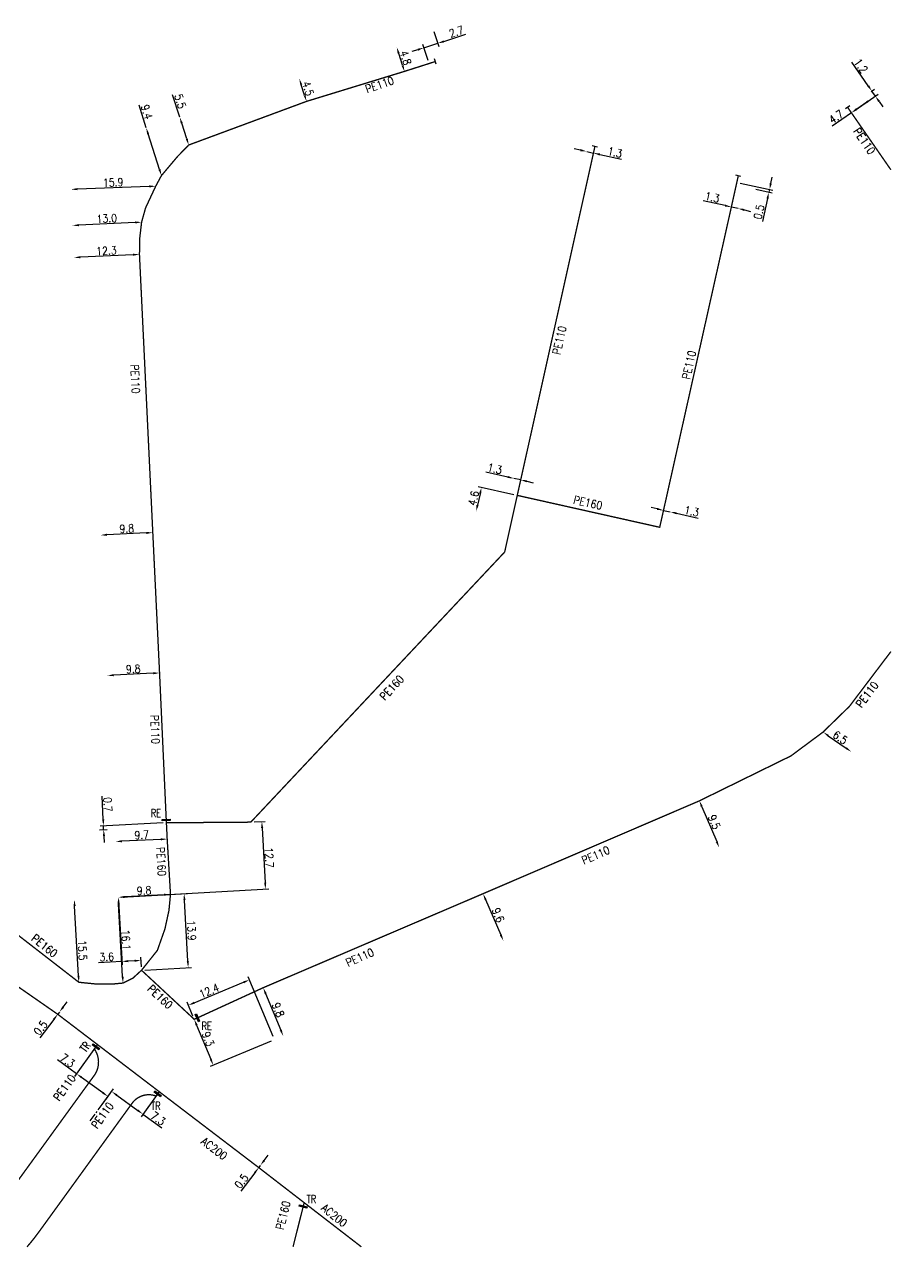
# Model space of a CAD drawing. Header units: millimetres. Extents: x 138988 to 140002, y 128990 to 130001.
# Drawn here: x 139837.6 to 140000.1, y 128999.9 to 129229.1 of the extents above; entities that cross this region are included whole.
import ezdxf
from ezdxf.enums import TextEntityAlignment as Align

# ---------------------------------------------------------------- set-up
doc = ezdxf.new("R2010")
doc.units = ezdxf.units.MM
doc.header["$PDMODE"] = 34
for name, pattern in [('CENTER', [50.8, 31.75, -6.35, 6.35, -6.35]), ('L_25_AP', [2000, 1000, 1000]), ('L_25_PE', [2000, 1000, 1000])]:
    doc.linetypes.add(name, pattern=pattern)
doc.layers.get('0').update_dxf_attribs({"linetype": 'CONTINUOUS'})
doc.layers.get('Defpoints').update_dxf_attribs({"linetype": 'CONTINUOUS'})
doc.layers.add('L_150', color=1, linetype='CONTINUOUS')
doc.layers.add('L_340', color=7, linetype='CONTINUOUS')
doc.styles.add('G_ROMANS', font='ROMANS.SHX', dxfattribs={"width": 0.75})
doc.styles.get("Standard").update_dxf_attribs({"font": 'romans.shx', "width": 0.85})
doc.dimstyles.get("Standard").update_dxf_attribs({"dimtxt": 1.5, "dimasz": 1.2, "dimexe": 0.625, "dimexo": 0.625, "dimgap": 0.25, "dimtad": 1, "dimdec": 1, "dimzin": 0, "dimdsep": 46, "dimtxsty": 'Standard', "dimcen": -0.5, "dimadec": 0, "dimazin": 0, "dimtfac": 1, "dimtdec": 1, "dimtmove": 0, "dimatfit": 3, "dimfxl": 0, "dimtolj": 1, "dimtzin": 0, "dimarcsym": 0})

# ---------------------------------------------------------------- blocks, each defined once
blk = doc.blocks.new('*D474')
at = {"layer": 'Defpoints', "color": 0, "linetype": 'Continuous', "transparency": 16777216}
for p in [(139881.48, 129014.86), (139881.78, 129015.25), (139881.78, 129015.25)]:
    blk.add_point(p, dxfattribs=at)
at = {"layer": 'L_150', "color": 0, "linetype": 'Continuous', "lineweight": -2, "transparency": 16777216}
for p, q in [((139882.51, 129016.21), (139883.24, 129017.16)), ((139881.78, 129015.25), (139881.48, 129014.86)), ((139880.75, 129013.9), (139878.1, 129010.43))]:
    blk.add_line(p, q, dxfattribs=at)
at = {"layer": 'L_150', "color": 0, "linetype": 'Continuous', "transparency": 16777216}
for points in [[(139880.59, 129014.02), (139880.91, 129013.78), (139881.48, 129014.86)], [(139882.35, 129016.33), (139882.67, 129016.09), (139881.78, 129015.25)]]:
    blk.add_solid(points, dxfattribs=at)
at = {"layer": 'L_150', "color": 0, "linetype": 'Continuous', "transparency": 16777216, "insert": (139878.26, 129012.3), "char_height": 1.5, "attachment_point": 5, "rotation": 52.6265}
blk.add_mtext('\\A1;0.5', dxfattribs=at)
blk = doc.blocks.new('*D475')
at = {"layer": 'Defpoints', "color": 0, "linetype": 'Continuous', "transparency": 16777216}
for p in [(139843.8, 129043.59), (139844.1, 129043.99), (139844.1, 129043.99)]:
    blk.add_point(p, dxfattribs=at)
at = {"layer": 'L_150', "color": 0, "linetype": 'Continuous', "lineweight": -2, "transparency": 16777216}
for p, q in [((139844.82, 129044.94), (139845.55, 129045.9)), ((139843.07, 129042.64), (139840.42, 129039.16)), ((139844.1, 129043.99), (139843.8, 129043.59))]:
    blk.add_line(p, q, dxfattribs=at)
at = {"layer": 'L_150', "color": 0, "linetype": 'Continuous', "transparency": 16777216}
for points in [[(139844.67, 129045.07), (139844.98, 129044.82), (139844.1, 129043.99)], [(139842.91, 129042.76), (139843.23, 129042.52), (139843.8, 129043.59)]]:
    blk.add_solid(points, dxfattribs=at)
at = {"layer": 'L_150', "color": 0, "linetype": 'Continuous', "transparency": 16777216, "insert": (139840.59, 129041.03), "char_height": 1.5, "attachment_point": 5, "rotation": 52.7201}
blk.add_mtext('\\A1;0.5', dxfattribs=at)
blk = doc.blocks.new('*D476')
at = {"layer": 'Defpoints', "color": 0, "linetype": 'Continuous', "transparency": 16777216}
for p in [(139879.75, 129050.04), (139869.38, 129042.66), (139884.4, 129038.82)]:
    blk.add_point(p, dxfattribs=at)
at = {"layer": 'L_150', "color": 0, "linetype": 'Continuous', "lineweight": -2, "transparency": 16777216}
for p, q in [((139869.4, 129045.75), (139878.64, 129049.58)), ((139884.16, 129039.4), (139879.51, 129050.61)), ((139869.14, 129043.23), (139868.05, 129045.86))]:
    blk.add_line(p, q, dxfattribs=at)
at = {"layer": 'L_150', "color": 0, "linetype": 'Continuous', "transparency": 16777216}
for points in [[(139878.56, 129049.76), (139878.71, 129049.39), (139879.75, 129050.04)], [(139869.32, 129045.93), (139869.48, 129045.56), (139868.29, 129045.29)]]:
    blk.add_solid(points, dxfattribs=at)
at = {"layer": 'L_150', "color": 0, "linetype": 'Continuous', "transparency": 16777216, "insert": (139872.2, 129047.99), "char_height": 1.5, "attachment_point": 5, "rotation": 22.5335}
blk.add_mtext('\\A1;12.4', dxfattribs=at)
blk = doc.blocks.new('*D477')
at = {"layer": 'Defpoints', "color": 0, "linetype": 'Continuous', "transparency": 16777216}
for p in [(139869.38, 129042.66), (139884.4, 129038.82), (139872.95, 129034.07)]:
    blk.add_point(p, dxfattribs=at)
at = {"layer": 'L_150', "color": 0, "linetype": 'Continuous', "lineweight": -2, "transparency": 16777216}
for p, q in [((139869.84, 129041.55), (139872.49, 129035.17)), ((139883.82, 129038.58), (139872.37, 129033.83))]:
    blk.add_line(p, q, dxfattribs=at)
at = {"layer": 'L_150', "color": 0, "linetype": 'Continuous', "transparency": 16777216}
for points in [[(139870.03, 129041.62), (139869.66, 129041.47), (139869.38, 129042.66)], [(139872.67, 129035.25), (139872.3, 129035.1), (139872.95, 129034.07)]]:
    blk.add_solid(points, dxfattribs=at)
at = {"layer": 'L_150', "color": 0, "linetype": 'Continuous', "transparency": 16777216, "insert": (139872, 129038.96), "char_height": 1.5, "attachment_point": 5, "rotation": 292.5335}
blk.add_mtext('\\A1;9.3', dxfattribs=at)
blk = doc.blocks.new('*D478')
at = {"layer": 'Defpoints', "color": 0, "linetype": 'Continuous', "transparency": 16777216}
for p in [(139923.54, 129066.19), (139927.34, 129057.37), (139927.34, 129057.37)]:
    blk.add_point(p, dxfattribs=at)
at = {"layer": 'L_150', "color": 0, "linetype": 'Continuous', "lineweight": -2, "transparency": 16777216}
blk.add_line((139924.02, 129065.08), (139926.86, 129058.47), dxfattribs=at)
at = {"layer": 'L_150', "color": 0, "linetype": 'Continuous', "transparency": 16777216}
for points in [[(139924.2, 129065.16), (139923.84, 129065.01), (139923.54, 129066.19)], [(139927.05, 129058.55), (139926.68, 129058.39), (139927.34, 129057.37)]]:
    blk.add_solid(points, dxfattribs=at)
at = {"layer": 'L_150', "color": 0, "linetype": 'Continuous', "transparency": 16777216, "insert": (139926.36, 129062.17), "char_height": 1.5, "attachment_point": 5, "rotation": 293.2633}
blk.add_mtext('\\A1;9.6', dxfattribs=at)
blk = doc.blocks.new('*D479')
at = {"layer": 'Defpoints', "color": 0, "linetype": 'Continuous', "transparency": 16777216}
for p in [(139964.1, 129083.59), (139967.81, 129074.85), (139967.81, 129074.85)]:
    blk.add_point(p, dxfattribs=at)
at = {"layer": 'L_150', "color": 0, "linetype": 'Continuous', "lineweight": -2, "transparency": 16777216}
blk.add_line((139964.57, 129082.49), (139967.34, 129075.95), dxfattribs=at)
at = {"layer": 'L_150', "color": 0, "linetype": 'Continuous', "transparency": 16777216}
for points in [[(139964.75, 129082.57), (139964.38, 129082.41), (139964.1, 129083.59)], [(139967.53, 129076.03), (139967.16, 129075.87), (139967.81, 129074.85)]]:
    blk.add_solid(points, dxfattribs=at)
at = {"layer": 'L_150', "color": 0, "linetype": 'Continuous', "transparency": 16777216, "insert": (139966.88, 129079.61), "char_height": 1.5, "attachment_point": 5, "rotation": 292.9934}
blk.add_mtext('\\A1;9.5', dxfattribs=at)
blk = doc.blocks.new('*D480')
at = {"layer": 'Defpoints', "color": 0, "linetype": 'Continuous', "transparency": 16777216}
for p in [(139987.28, 129096.48), (139992.61, 129092.77), (139992.61, 129092.77)]:
    blk.add_point(p, dxfattribs=at)
at = {"layer": 'L_150', "color": 0, "linetype": 'Continuous', "lineweight": -2, "transparency": 16777216}
blk.add_line((139988.26, 129095.8), (139991.63, 129093.46), dxfattribs=at)
at = {"layer": 'L_150', "color": 0, "linetype": 'Continuous', "transparency": 16777216}
for points in [[(139988.37, 129095.96), (139988.15, 129095.64), (139987.28, 129096.48)], [(139991.74, 129093.62), (139991.51, 129093.3), (139992.61, 129092.77)]]:
    blk.add_solid(points, dxfattribs=at)
at = {"layer": 'L_150', "color": 0, "linetype": 'Continuous', "transparency": 16777216, "insert": (139990.51, 129095.45), "char_height": 1.5, "attachment_point": 5, "rotation": 325.1975}
blk.add_mtext('\\A1;6.5', dxfattribs=at)
blk = doc.blocks.new('*D481')
at = {"layer": 'Defpoints', "color": 0, "linetype": 'Continuous', "transparency": 16777216}
for p in [(139996.44, 129216.6), (139995.82, 129216.16), (139992.6, 129212.54)]:
    blk.add_point(p, dxfattribs=at)
at = {"layer": 'L_340', "color": 0, "linetype": 'Continuous', "lineweight": -2, "transparency": 16777216}
for p, q in [((139995.76, 129217.58), (139992.71, 129222)), ((139996.33, 129216.52), (139996.96, 129216.95)), ((139997.1, 129215.65), (139996.44, 129216.6)), ((139993.11, 129212.9), (139997.61, 129216.01)), ((139997.78, 129214.66), (139998.46, 129213.68))]:
    blk.add_line(p, q, dxfattribs=at)
at = {"layer": 'L_340', "color": 0, "linetype": 'Continuous', "transparency": 16777216}
for points in [[(139995.92, 129217.7), (139995.59, 129217.47), (139996.44, 129216.6)], [(139997.94, 129214.78), (139997.61, 129214.55), (139997.1, 129215.65)]]:
    blk.add_solid(points, dxfattribs=at)
at = {"layer": 'L_340', "color": 0, "linetype": 'Continuous', "transparency": 16777216, "insert": (139994.38, 129221.34), "char_height": 1.5, "attachment_point": 5, "rotation": 304.6728}
blk.add_mtext('\\A1;1.2', dxfattribs=at)
blk = doc.blocks.new('*D482')
at = {"layer": 'Defpoints', "color": 0, "linetype": 'Continuous', "transparency": 16777216}
for p in [(139996.46, 129215.21), (139996.46, 129215.21), (139992.6, 129212.54)]:
    blk.add_point(p, dxfattribs=at)
at = {"layer": 'L_340', "color": 0, "linetype": 'Continuous', "lineweight": -2, "transparency": 16777216}
for p, q in [((139995.48, 129214.53), (139993.59, 129213.22)), ((139992.6, 129212.54), (139989, 129210.05))]:
    blk.add_line(p, q, dxfattribs=at)
at = {"layer": 'L_340', "color": 0, "linetype": 'Continuous', "transparency": 16777216}
for points in [[(139995.36, 129214.7), (139995.59, 129214.37), (139996.46, 129215.21)], [(139993.47, 129213.39), (139993.7, 129213.06), (139992.6, 129212.54)]]:
    blk.add_solid(points, dxfattribs=at)
at = {"layer": 'L_340', "color": 0, "linetype": 'Continuous', "transparency": 16777216, "insert": (139989.74, 129211.78), "char_height": 1.5, "attachment_point": 5, "rotation": 34.6728}
blk.add_mtext('\\A1;4.7', dxfattribs=at)
blk = doc.blocks.new('*D483')
at = {"layer": 'Defpoints', "color": 0, "linetype": 'Continuous', "transparency": 16777216}
for p in [(139971.12, 129199.52), (139974.06, 129198.34), (139977.13, 129197.66)]:
    blk.add_point(p, dxfattribs=at)
at = {"layer": 'L_340', "color": 0, "linetype": 'Continuous', "lineweight": -2, "transparency": 16777216}
for p, q in [((139977.5, 129199.32), (139977.76, 129200.49)), ((139971.73, 129199.38), (139977.85, 129198.01)), ((139974.67, 129198.21), (139977.74, 129197.52)), ((139977.24, 129198.15), (139977.13, 129197.66)), ((139976.86, 129196.49), (139975.9, 129192.19))]:
    blk.add_line(p, q, dxfattribs=at)
at = {"layer": 'L_340', "color": 0, "linetype": 'Continuous', "transparency": 16777216}
for points in [[(139977.3, 129199.36), (139977.69, 129199.27), (139977.24, 129198.15)], [(139976.67, 129196.53), (139977.06, 129196.44), (139977.13, 129197.66)]]:
    blk.add_solid(points, dxfattribs=at)
at = {"layer": 'L_340', "color": 0, "linetype": 'Continuous', "transparency": 16777216, "insert": (139975.27, 129193.96), "char_height": 1.5, "attachment_point": 5, "rotation": 77.3809}
blk.add_mtext('\\A1;0.5', dxfattribs=at)
blk = doc.blocks.new('*D484')
at = {"layer": 'Defpoints', "color": 0, "linetype": 'Continuous', "transparency": 16777216}
for p in [(139970.09, 129194.88), (139971.35, 129194.6), (139971.35, 129194.6)]:
    blk.add_point(p, dxfattribs=at)
at = {"layer": 'L_150', "color": 0, "linetype": 'Continuous', "lineweight": -2, "transparency": 16777216}
for p, q in [((139968.92, 129195.14), (139964.83, 129196.06)), ((139971.35, 129194.6), (139970.09, 129194.88)), ((139972.53, 129194.34), (139973.7, 129194.07))]:
    blk.add_line(p, q, dxfattribs=at)
at = {"layer": 'L_150', "color": 0, "linetype": 'Continuous', "transparency": 16777216}
for points in [[(139968.96, 129195.34), (139968.87, 129194.95), (139970.09, 129194.88)], [(139972.57, 129194.53), (139972.48, 129194.14), (139971.35, 129194.6)]]:
    blk.add_solid(points, dxfattribs=at)
at = {"layer": 'L_150', "color": 0, "linetype": 'Continuous', "transparency": 16777216, "insert": (139966.5, 129196.71), "char_height": 1.5, "attachment_point": 5, "rotation": 347.3931}
blk.add_mtext('\\A1;1.3', dxfattribs=at)
blk = doc.blocks.new('*D485')
at = {"layer": 'Defpoints', "color": 0, "linetype": 'Continuous', "transparency": 16777216}
for p in [(139957.37, 129138.03), (139958.64, 129137.75), (139958.64, 129137.75)]:
    blk.add_point(p, dxfattribs=at)
at = {"layer": 'L_150', "color": 0, "linetype": 'Continuous', "lineweight": -2, "transparency": 16777216}
for p, q in [((139956.2, 129138.29), (139955.03, 129138.55)), ((139957.37, 129138.03), (139958.64, 129137.75)), ((139959.81, 129137.48), (139963.9, 129136.57))]:
    blk.add_line(p, q, dxfattribs=at)
at = {"layer": 'L_150', "color": 0, "linetype": 'Continuous', "transparency": 16777216}
for points in [[(139956.24, 129138.49), (139956.16, 129138.1), (139957.37, 129138.03)], [(139959.85, 129137.68), (139959.77, 129137.29), (139958.64, 129137.75)]]:
    blk.add_solid(points, dxfattribs=at)
at = {"layer": 'L_150', "color": 0, "linetype": 'Continuous', "transparency": 16777216, "insert": (139962.66, 129137.87), "char_height": 1.5, "attachment_point": 5, "rotation": 347.3842}
blk.add_mtext('\\A1;1.3', dxfattribs=at)
blk = doc.blocks.new('*D486')
at = {"layer": 'Defpoints', "color": 0, "linetype": 'Continuous', "transparency": 16777216}
for p in [(139929.33, 129144.02), (139929.33, 129144.02), (139930.6, 129143.74)]:
    blk.add_point(p, dxfattribs=at)
at = {"layer": 'L_150', "color": 0, "linetype": 'Continuous', "lineweight": -2, "transparency": 16777216}
for p, q in [((139928.16, 129144.28), (139924.07, 129145.19)), ((139930.6, 129143.74), (139929.33, 129144.02)), ((139931.77, 129143.48), (139932.94, 129143.22))]:
    blk.add_line(p, q, dxfattribs=at)
at = {"layer": 'L_150', "color": 0, "linetype": 'Continuous', "transparency": 16777216}
for points in [[(139928.2, 129144.48), (139928.11, 129144.09), (139929.33, 129144.02)], [(139931.81, 129143.67), (139931.73, 129143.28), (139930.6, 129143.74)]]:
    blk.add_solid(points, dxfattribs=at)
at = {"layer": 'L_150', "color": 0, "linetype": 'Continuous', "transparency": 16777216, "insert": (139925.74, 129145.84), "char_height": 1.5, "attachment_point": 5, "rotation": 347.4451}
blk.add_mtext('\\A1;1.3', dxfattribs=at)
blk = doc.blocks.new('*D487')
at = {"layer": 'Defpoints', "color": 0, "linetype": 'Continuous', "transparency": 16777216}
for p in [(139929.95, 129140.84), (139922.24, 129137.85), (139922.24, 129137.85)]:
    blk.add_point(p, dxfattribs=at)
at = {"layer": 'L_150', "color": 0, "linetype": 'Continuous', "lineweight": -2, "transparency": 16777216}
for p, q in [((139922.98, 129141.16), (139922.5, 129139.02)), ((139929.34, 129140.97), (139922.64, 129142.47))]:
    blk.add_line(p, q, dxfattribs=at)
at = {"layer": 'L_150', "color": 0, "linetype": 'Continuous', "transparency": 16777216}
for points in [[(139922.79, 129141.21), (139923.18, 129141.12), (139923.25, 129142.34)], [(139922.31, 129139.06), (139922.7, 129138.97), (139922.24, 129137.85)]]:
    blk.add_solid(points, dxfattribs=at)
at = {"layer": 'L_150', "color": 0, "linetype": 'Continuous', "transparency": 16777216, "insert": (139921.77, 129140.31), "char_height": 1.5, "attachment_point": 5, "rotation": 77.3842}
blk.add_mtext('\\A1;4.6', dxfattribs=at)
blk = doc.blocks.new('*D488')
at = {"layer": 'Defpoints', "color": 0, "linetype": 'Continuous', "transparency": 16777216}
for p in [(139914.13, 129228.4), (139915.03, 129225.56), (139913.41, 129221.77)]:
    blk.add_point(p, dxfattribs=at)
at = {"layer": 'L_340', "color": 0, "linetype": 'Continuous', "lineweight": -2, "transparency": 16777216}
for p, q in [((139914.32, 129227.8), (139915.22, 129224.96)), ((139912.46, 129224.74), (139915.03, 129225.56)), ((139916.18, 129225.93), (139920.34, 129227.26)), ((139911.32, 129224.37), (139910.18, 129224.01)), ((139913.22, 129222.37), (139912.27, 129225.33))]:
    blk.add_line(p, q, dxfattribs=at)
at = {"layer": 'L_340', "color": 0, "linetype": 'Continuous', "transparency": 16777216}
for points in [[(139916.12, 129226.12), (139916.24, 129225.73), (139915.03, 129225.56)], [(139911.26, 129224.56), (139911.38, 129224.18), (139912.46, 129224.74)]]:
    blk.add_solid(points, dxfattribs=at)
at = {"layer": 'L_340', "color": 0, "linetype": 'Continuous', "transparency": 16777216, "insert": (139918.53, 129227.73), "char_height": 1.5, "attachment_point": 5, "rotation": 17.7225}
blk.add_mtext('\\A1;2.7', dxfattribs=at)
blk = doc.blocks.new('*D489')
at = {"layer": 'Defpoints', "color": 0, "linetype": 'Continuous', "transparency": 16777216}
for p in [(139907.35, 129224.82), (139907.35, 129224.82), (139908.8, 129220.3)]:
    blk.add_point(p, dxfattribs=at)
at = {"layer": 'L_150', "color": 0, "linetype": 'Continuous', "lineweight": -2, "transparency": 16777216}
blk.add_line((139908.44, 129221.44), (139907.72, 129223.68), dxfattribs=at)
at = {"layer": 'L_150', "color": 0, "linetype": 'Continuous', "transparency": 16777216}
for points in [[(139907.91, 129223.74), (139907.53, 129223.62), (139907.35, 129224.82)], [(139908.63, 129221.5), (139908.25, 129221.38), (139908.8, 129220.3)]]:
    blk.add_solid(points, dxfattribs=at)
at = {"layer": 'L_150', "color": 0, "linetype": 'Continuous', "transparency": 16777216, "insert": (139909.03, 129222.86), "char_height": 1.5, "attachment_point": 5, "rotation": 287.7682}
blk.add_mtext('\\A1;4.8', dxfattribs=at)
blk = doc.blocks.new('*D490')
at = {"layer": 'Defpoints', "color": 0, "linetype": 'Continuous', "transparency": 16777216}
for p in [(139889.09, 129218.92), (139889.09, 129218.92), (139890.44, 129214.68)]:
    blk.add_point(p, dxfattribs=at)
at = {"layer": 'L_150', "color": 0, "linetype": 'Continuous', "lineweight": -2, "transparency": 16777216}
blk.add_line((139890.08, 129215.83), (139889.46, 129217.78), dxfattribs=at)
at = {"layer": 'L_150', "color": 0, "linetype": 'Continuous', "transparency": 16777216}
for points in [[(139889.65, 129217.84), (139889.27, 129217.72), (139889.09, 129218.92)], [(139890.27, 129215.89), (139889.89, 129215.77), (139890.44, 129214.68)]]:
    blk.add_solid(points, dxfattribs=at)
at = {"layer": 'L_150', "color": 0, "linetype": 'Continuous', "transparency": 16777216, "insert": (139890.72, 129217.1), "char_height": 1.5, "attachment_point": 5, "rotation": 287.5831}
blk.add_mtext('\\A1;4.5', dxfattribs=at)
blk = doc.blocks.new('*D491')
at = {"layer": 'Defpoints', "color": 0, "linetype": 'Continuous', "transparency": 16777216}
for p in [(139866.67, 129211.74), (139866.67, 129211.74), (139868.35, 129206.5)]:
    blk.add_point(p, dxfattribs=at)
at = {"layer": 'L_150', "color": 0, "linetype": 'Continuous', "lineweight": -2, "transparency": 16777216}
for p, q in [((139866.67, 129211.74), (139865.33, 129215.9)), ((139867.99, 129207.64), (139867.04, 129210.59))]:
    blk.add_line(p, q, dxfattribs=at)
at = {"layer": 'L_150', "color": 0, "linetype": 'Continuous', "transparency": 16777216}
for points in [[(139867.23, 129210.65), (139866.85, 129210.53), (139866.67, 129211.74)], [(139868.18, 129207.7), (139867.8, 129207.58), (139868.35, 129206.5)]]:
    blk.add_solid(points, dxfattribs=at)
at = {"layer": 'L_150', "color": 0, "linetype": 'Continuous', "transparency": 16777216, "insert": (139866.77, 129214.69), "char_height": 1.5, "attachment_point": 5, "rotation": 287.8164}
blk.add_mtext('\\A1;5.5', dxfattribs=at)
blk = doc.blocks.new('*D492')
at = {"layer": 'Defpoints', "color": 0, "linetype": 'Continuous', "transparency": 16777216}
for p in [(139860.38, 129209.73), (139860.38, 129209.73), (139863.24, 129200.77)]:
    blk.add_point(p, dxfattribs=at)
at = {"layer": 'L_150', "color": 0, "linetype": 'Continuous', "lineweight": -2, "transparency": 16777216}
for p, q in [((139860.38, 129209.73), (139859.04, 129213.95)), ((139862.88, 129201.92), (139860.75, 129208.58))]:
    blk.add_line(p, q, dxfattribs=at)
at = {"layer": 'L_150', "color": 0, "linetype": 'Continuous', "transparency": 16777216}
for points in [[(139860.94, 129208.64), (139860.56, 129208.52), (139860.38, 129209.73)], [(139863.07, 129201.98), (139862.69, 129201.85), (139863.24, 129200.77)]]:
    blk.add_solid(points, dxfattribs=at)
at = {"layer": 'L_150', "color": 0, "linetype": 'Continuous', "transparency": 16777216, "insert": (139860.48, 129212.71), "char_height": 1.5, "attachment_point": 5, "rotation": 287.7057}
blk.add_mtext('\\A1;9.4', dxfattribs=at)
blk = doc.blocks.new('*D493')
at = {"layer": 'Defpoints', "color": 0, "linetype": 'Continuous', "transparency": 16777216}
for p in [(139846.28, 129198.19), (139846.28, 129198.19), (139862.17, 129198.79)]:
    blk.add_point(p, dxfattribs=at)
at = {"layer": 'L_150', "color": 0, "linetype": 'Continuous', "lineweight": -2, "transparency": 16777216}
blk.add_line((139860.97, 129198.74), (139847.48, 129198.23), dxfattribs=at)
at = {"layer": 'L_150', "color": 0, "linetype": 'Continuous', "transparency": 16777216}
for points in [[(139847.47, 129198.43), (139847.49, 129198.03), (139846.28, 129198.19)], [(139860.96, 129198.94), (139860.98, 129198.54), (139862.17, 129198.79)]]:
    blk.add_solid(points, dxfattribs=at)
at = {"layer": 'L_150', "color": 0, "linetype": 'Continuous', "transparency": 16777216, "insert": (139854.19, 129199.49), "char_height": 1.5, "attachment_point": 5, "rotation": 2.168}
blk.add_mtext('\\A1;15.9', dxfattribs=at)
blk = doc.blocks.new('*D494')
at = {"layer": 'Defpoints', "color": 0, "linetype": 'Continuous', "transparency": 16777216}
for p in [(139846.55, 129191.42), (139846.55, 129191.42), (139859.53, 129192.04)]:
    blk.add_point(p, dxfattribs=at)
at = {"layer": 'L_150', "color": 0, "linetype": 'Continuous', "lineweight": -2, "transparency": 16777216}
blk.add_line((139858.33, 129191.99), (139847.75, 129191.48), dxfattribs=at)
at = {"layer": 'L_150', "color": 0, "linetype": 'Continuous', "transparency": 16777216}
for points in [[(139847.74, 129191.68), (139847.76, 129191.28), (139846.55, 129191.42)], [(139858.32, 129192.19), (139858.34, 129191.79), (139859.53, 129192.04)]]:
    blk.add_solid(points, dxfattribs=at)
at = {"layer": 'L_150', "color": 0, "linetype": 'Continuous', "transparency": 16777216, "insert": (139852.99, 129192.73), "char_height": 1.5, "attachment_point": 5, "rotation": 2.7587}
blk.add_mtext('\\A1;13.0', dxfattribs=at)
blk = doc.blocks.new('*D495')
at = {"layer": 'Defpoints', "color": 0, "linetype": 'Continuous', "transparency": 16777216}
for p in [(139846.84, 129185.41), (139846.84, 129185.41), (139859.12, 129186)]:
    blk.add_point(p, dxfattribs=at)
at = {"layer": 'L_150', "color": 0, "linetype": 'Continuous', "lineweight": -2, "transparency": 16777216}
blk.add_line((139857.92, 129185.94), (139848.04, 129185.47), dxfattribs=at)
at = {"layer": 'L_150', "color": 0, "linetype": 'Continuous', "transparency": 16777216}
for points in [[(139848.03, 129185.67), (139848.05, 129185.27), (139846.84, 129185.41)], [(139857.92, 129186.14), (139857.93, 129185.74), (139859.12, 129186)]]:
    blk.add_solid(points, dxfattribs=at)
at = {"layer": 'L_150', "color": 0, "linetype": 'Continuous', "transparency": 16777216, "insert": (139852.93, 129186.7), "char_height": 1.5, "attachment_point": 5, "rotation": 2.7487}
blk.add_mtext('\\A1;12.3', dxfattribs=at)
blk = doc.blocks.new('*D496')
at = {"layer": 'Defpoints', "color": 0, "linetype": 'Continuous', "transparency": 16777216}
for p in [(139861.62, 129133.86), (139851.83, 129133.39), (139851.83, 129133.39)]:
    blk.add_point(p, dxfattribs=at)
at = {"layer": 'L_150', "color": 0, "linetype": 'Continuous', "lineweight": -2, "transparency": 16777216}
blk.add_line((139860.42, 129133.8), (139853.03, 129133.45), dxfattribs=at)
at = {"layer": 'L_150', "color": 0, "linetype": 'Continuous', "transparency": 16777216}
for points in [[(139860.41, 129134), (139860.43, 129133.6), (139861.62, 129133.86)], [(139853.02, 129133.65), (139853.04, 129133.25), (139851.83, 129133.39)]]:
    blk.add_solid(points, dxfattribs=at)
at = {"layer": 'L_150', "color": 0, "linetype": 'Continuous', "transparency": 16777216, "insert": (139856.74, 129134.62), "char_height": 1.5, "attachment_point": 5, "rotation": 2.7462}
blk.add_mtext('\\A1;9.8', dxfattribs=at)
blk = doc.blocks.new('*D497')
at = {"layer": 'Defpoints', "color": 0, "linetype": 'Continuous', "transparency": 16777216}
for p in [(139853.1, 129107.08), (139853.1, 129107.08), (139862.89, 129107.56)]:
    blk.add_point(p, dxfattribs=at)
at = {"layer": 'L_150', "color": 0, "linetype": 'Continuous', "lineweight": -2, "transparency": 16777216}
blk.add_line((139861.69, 129107.5), (139854.3, 129107.14), dxfattribs=at)
at = {"layer": 'L_150', "color": 0, "linetype": 'Continuous', "transparency": 16777216}
for points in [[(139854.29, 129107.33), (139854.31, 129106.94), (139853.1, 129107.08)], [(139861.68, 129107.7), (139861.7, 129107.3), (139862.89, 129107.56)]]:
    blk.add_solid(points, dxfattribs=at)
at = {"layer": 'L_150', "color": 0, "linetype": 'Continuous', "transparency": 16777216, "insert": (139857.95, 129108.31), "char_height": 1.5, "attachment_point": 5, "rotation": 2.7992}
blk.add_mtext('\\A1;9.8', dxfattribs=at)
blk = doc.blocks.new('*D498')
at = {"layer": 'Defpoints', "color": 0, "linetype": 'Continuous', "transparency": 16777216}
for p in [(139864.17, 129079.48), (139851.01, 129078.12), (139852.41, 129078.19)]:
    blk.add_point(p, dxfattribs=at)
at = {"layer": 'L_150', "color": 0, "linetype": 'Continuous', "lineweight": -2, "transparency": 16777216}
for p, q in [((139852.32, 129080.09), (139852.1, 129084.46)), ((139863.55, 129079.45), (139851.75, 129078.86)), ((139852.41, 129078.19), (139852.38, 129078.89)), ((139851.63, 129078.16), (139853.04, 129078.23)), ((139852.47, 129077), (139852.53, 129075.8))]:
    blk.add_line(p, q, dxfattribs=at)
at = {"layer": 'L_150', "color": 0, "linetype": 'Continuous', "transparency": 16777216}
for points in [[(139852.52, 129080.1), (139852.12, 129080.08), (139852.38, 129078.89)], [(139852.67, 129077.01), (139852.27, 129076.99), (139852.41, 129078.19)]]:
    blk.add_solid(points, dxfattribs=at)
at = {"layer": 'L_150', "color": 0, "linetype": 'Continuous', "transparency": 16777216, "insert": (139853.18, 129082.92), "char_height": 1.5, "attachment_point": 5, "rotation": 272.8372}
blk.add_mtext('\\A1;0.7', dxfattribs=at)
blk = doc.blocks.new('*D499')
at = {"layer": 'Defpoints', "color": 0, "linetype": 'Continuous', "transparency": 16777216}
for p in [(139854.64, 129075.96), (139854.64, 129075.96), (139864.32, 129076.43)]:
    blk.add_point(p, dxfattribs=at)
at = {"layer": 'L_150', "color": 0, "linetype": 'Continuous', "lineweight": -2, "transparency": 16777216}
blk.add_line((139863.13, 129076.37), (139855.84, 129076.02), dxfattribs=at)
at = {"layer": 'L_150', "color": 0, "linetype": 'Continuous', "transparency": 16777216}
for points in [[(139863.12, 129076.57), (139863.14, 129076.17), (139864.32, 129076.43)], [(139855.83, 129076.22), (139855.84, 129075.82), (139854.64, 129075.96)]]:
    blk.add_solid(points, dxfattribs=at)
at = {"layer": 'L_150', "color": 0, "linetype": 'Continuous', "transparency": 16777216, "insert": (139859.55, 129077.2), "char_height": 1.5, "attachment_point": 5, "rotation": 2.8008}
blk.add_mtext('\\A1;9.7', dxfattribs=at)
blk = doc.blocks.new('*D500')
at = {"layer": 'Defpoints', "color": 0, "linetype": 'Continuous', "transparency": 16777216}
for p in [(139855.15, 129065.52), (139855.15, 129065.52), (139864.94, 129066.06)]:
    blk.add_point(p, dxfattribs=at)
at = {"layer": 'L_150', "color": 0, "linetype": 'Continuous', "lineweight": -2, "transparency": 16777216}
blk.add_line((139863.74, 129065.99), (139856.35, 129065.58), dxfattribs=at)
at = {"layer": 'L_150', "color": 0, "linetype": 'Continuous', "transparency": 16777216}
for points in [[(139856.34, 129065.78), (139856.36, 129065.38), (139855.15, 129065.52)], [(139863.73, 129066.19), (139863.75, 129065.79), (139864.94, 129066.06)]]:
    blk.add_solid(points, dxfattribs=at)
at = {"layer": 'L_150', "color": 0, "linetype": 'Continuous', "transparency": 16777216, "insert": (139859.99, 129066.78), "char_height": 1.5, "attachment_point": 5, "rotation": 3.151}
blk.add_mtext('\\A1;9.8', dxfattribs=at)
blk = doc.blocks.new('*D501')
at = {"layer": 'Defpoints', "color": 0, "linetype": 'Continuous', "transparency": 16777216}
for p in [(139855.15, 129065.52), (139855.15, 129065.52), (139856.04, 129049.44)]:
    blk.add_point(p, dxfattribs=at)
at = {"layer": 'L_150', "color": 0, "linetype": 'Continuous', "lineweight": -2, "transparency": 16777216}
blk.add_line((139855.97, 129050.64), (139855.22, 129064.32), dxfattribs=at)
at = {"layer": 'L_150', "color": 0, "linetype": 'Continuous', "transparency": 16777216}
for points in [[(139855.42, 129064.33), (139855.02, 129064.31), (139855.15, 129065.52)], [(139856.17, 129050.65), (139855.77, 129050.63), (139856.04, 129049.44)]]:
    blk.add_solid(points, dxfattribs=at)
at = {"layer": 'L_150', "color": 0, "linetype": 'Continuous', "transparency": 16777216, "insert": (139856.59, 129057.53), "char_height": 1.5, "attachment_point": 5, "rotation": 273.151}
blk.add_mtext('\\A1;16.1', dxfattribs=at)
blk = doc.blocks.new('*D502')
at = {"layer": 'Defpoints', "color": 0, "linetype": 'Continuous', "transparency": 16777216}
for p in [(139846.91, 129065.06), (139846.91, 129065.06), (139847.76, 129049.59)]:
    blk.add_point(p, dxfattribs=at)
at = {"layer": 'L_150', "color": 0, "linetype": 'Continuous', "lineweight": -2, "transparency": 16777216}
blk.add_line((139847.69, 129050.78), (139846.97, 129063.86), dxfattribs=at)
at = {"layer": 'L_150', "color": 0, "linetype": 'Continuous', "transparency": 16777216}
for points in [[(139847.17, 129063.88), (139846.77, 129063.85), (139846.91, 129065.06)], [(139847.89, 129050.8), (139847.49, 129050.77), (139847.76, 129049.59)]]:
    blk.add_solid(points, dxfattribs=at)
at = {"layer": 'L_150', "color": 0, "linetype": 'Continuous', "transparency": 16777216, "insert": (139848.43, 129055.59), "char_height": 1.5, "attachment_point": 5, "rotation": 273.1531}
blk.add_mtext('\\A1;15.5', dxfattribs=at)
blk = doc.blocks.new('*D503')
at = {"layer": 'Defpoints', "color": 0, "linetype": 'Continuous', "transparency": 16777216}
for p in [(139855.15, 129065.52), (139855.82, 129053.48), (139859.51, 129051.84)]:
    blk.add_point(p, dxfattribs=at)
at = {"layer": 'L_150', "color": 0, "linetype": 'Continuous', "lineweight": -2, "transparency": 16777216}
for p, q in [((139855.19, 129064.89), (139855.85, 129052.86)), ((139858.21, 129053.62), (139857.01, 129053.55)), ((139859.48, 129052.46), (139859.38, 129054.31)), ((139855.82, 129053.48), (139851.45, 129053.24))]:
    blk.add_line(p, q, dxfattribs=at)
at = {"layer": 'L_150', "color": 0, "linetype": 'Continuous', "transparency": 16777216}
for points in [[(139857, 129053.75), (139857.02, 129053.35), (139855.82, 129053.48)], [(139858.2, 129053.82), (139858.22, 129053.42), (139859.41, 129053.68)]]:
    blk.add_solid(points, dxfattribs=at)
at = {"layer": 'L_150', "color": 0, "linetype": 'Continuous', "transparency": 16777216, "insert": (139852.98, 129054.33), "char_height": 1.5, "attachment_point": 5, "rotation": 3.151}
blk.add_mtext('\\A1;3.6', dxfattribs=at)
blk = doc.blocks.new('*D504')
at = {"layer": 'Defpoints', "color": 0, "linetype": 'Continuous', "transparency": 16777216}
for p in [(139855.15, 129065.52), (139867.49, 129066.2), (139859.51, 129051.84)]:
    blk.add_point(p, dxfattribs=at)
at = {"layer": 'L_150', "color": 0, "linetype": 'Continuous', "lineweight": -2, "transparency": 16777216}
for p, q in [((139855.78, 129065.55), (139868.12, 129066.23)), ((139868.19, 129053.52), (139867.56, 129065)), ((139860.14, 129051.87), (139868.88, 129052.35))]:
    blk.add_line(p, q, dxfattribs=at)
at = {"layer": 'L_150', "color": 0, "linetype": 'Continuous', "transparency": 16777216}
for points in [[(139867.76, 129065.01), (139867.36, 129064.99), (139867.49, 129066.2)], [(139868.39, 129053.53), (139867.99, 129053.5), (139868.26, 129052.32)]]:
    blk.add_solid(points, dxfattribs=at)
at = {"layer": 'L_150', "color": 0, "linetype": 'Continuous', "transparency": 16777216, "insert": (139868.88, 129059.31), "char_height": 1.5, "attachment_point": 5, "rotation": 273.151}
blk.add_mtext('\\A1;13.9', dxfattribs=at)
blk = doc.blocks.new('*D505')
at = {"layer": 'Defpoints', "color": 0, "linetype": 'Continuous', "transparency": 16777216}
for p in [(139942.97, 129205.29), (139942.97, 129205.29), (139944.24, 129205)]:
    blk.add_point(p, dxfattribs=at)
at = {"layer": 'L_340', "color": 0, "linetype": 'Continuous', "lineweight": -2, "transparency": 16777216}
for p, q in [((139941.8, 129205.55), (139940.63, 129205.81)), ((139942.97, 129205.29), (139944.24, 129205)), ((139945.41, 129204.74), (139949.5, 129203.83))]:
    blk.add_line(p, q, dxfattribs=at)
at = {"layer": 'L_340', "color": 0, "linetype": 'Continuous', "transparency": 16777216}
for points in [[(139941.85, 129205.74), (139941.76, 129205.35), (139942.97, 129205.29)], [(139945.46, 129204.94), (139945.37, 129204.55), (139944.24, 129205)]]:
    blk.add_solid(points, dxfattribs=at)
at = {"layer": 'L_340', "color": 0, "linetype": 'Continuous', "transparency": 16777216, "insert": (139948.26, 129205.13), "char_height": 1.5, "attachment_point": 5, "rotation": 347.4451}
blk.add_mtext('\\A1;1.3', dxfattribs=at)
blk = doc.blocks.new('L_340_07')
at = {"color": 0, "linetype": 'Continuous', "const_width": 0.25, "flags": 128}
blk.add_lwpolyline([(0, 0), (1.25, 0)], dxfattribs=at)
at = {"color": 0, "linetype": 'Continuous', "flags": 128}
blk.add_lwpolyline([(1.25, -0.5), (1.25, 0.5)], dxfattribs=at)
at = {"color": 0, "linetype": 'Continuous', "style": 'G_ROMANS', "width": 0.75, "flags": 3}
for tag, p in [('DEF_LEG', (0.72, -3.47)), ('DEF_COUP', (0.72, -5.97)), ('DEF_TYPE', (0.72, -8.47))]:
    blk.add_attdef(tag, text='', height=1.2, dxfattribs=at).set_placement(p, align=Align.MIDDLE)
blk = doc.blocks.new('L_340_20')
at = {"linetype": 'Continuous'}
blk.add_hatch(color=0, dxfattribs=at).paths.add_polyline_path([(0.125, 0.75), (-0.125, 0.75), (-0.125, -0.75), (0.125, -0.75)])
at = {"color": 0, "linetype": 'Continuous'}
blk.add_lwpolyline([(-0.125, 0.75), (0.125, 0.75), (0.125, -0.75), (-0.125, -0.75)], close=True, dxfattribs=at)
at = {"color": 0, "linetype": 'Continuous', "width": 0.75}
for tag, height, flags, p in [('RE', 1.5, 8, (0, 3)), ('DEF_LEG', 1.2, 3, (0, -5)), ('DEF_COUP', 1.2, 3, (0, -7.5)), ('DEF_TYPE', 1.2, 3, (0, -10))]:
    blk.add_attdef(tag, text='', height=height, dxfattribs=dict(at, flags=flags)).set_placement(p, align=Align.MIDDLE)
blk = doc.blocks.new('*D506')
at = {"layer": 'Defpoints', "color": 0, "linetype": 'Continuous', "transparency": 16777216}
for p in [(139853.9, 129029.12), (139862.83, 129029.08), (139851.76, 129026.16)]:
    blk.add_point(p, dxfattribs=at)
at = {"layer": 'L_150', "color": 0, "linetype": 'Continuous', "lineweight": -2, "transparency": 16777216}
for p, q in [((139852.12, 129026.67), (139854.27, 129029.63)), ((139854.88, 129028.42), (139858.8, 129025.57)), ((139862.46, 129028.58), (139859.41, 129024.36)), ((139859.77, 129024.87), (139863.31, 129022.3))]:
    blk.add_line(p, q, dxfattribs=at)
at = {"layer": 'L_150', "color": 0, "linetype": 'Continuous', "transparency": 16777216}
for points in [[(139854.99, 129028.58), (139854.76, 129028.26), (139853.9, 129029.12)], [(139858.92, 129025.74), (139858.68, 129025.41), (139859.77, 129024.87)]]:
    blk.add_solid(points, dxfattribs=at)
at = {"layer": 'L_150', "color": 0, "linetype": 'Continuous', "transparency": 16777216, "insert": (139862.62, 129024.04), "char_height": 1.5, "attachment_point": 5, "rotation": 324.0577}
blk.add_mtext('\\A1;7.3', dxfattribs=at)
blk = doc.blocks.new('*D507')
at = {"layer": 'Defpoints', "color": 0, "linetype": 'Continuous', "transparency": 16777216}
for p in [(139851.25, 129037.91), (139851.76, 129026.16), (139853.22, 129028.18)]:
    blk.add_point(p, dxfattribs=at)
at = {"layer": 'L_150', "color": 0, "linetype": 'Continuous', "lineweight": -2, "transparency": 16777216}
for p, q in [((139850.89, 129037.4), (139846.94, 129031.95)), ((139847.31, 129032.46), (139843.77, 129035.03)), ((139852.24, 129028.88), (139848.28, 129031.76)), ((139852.12, 129026.67), (139853.58, 129028.68))]:
    blk.add_line(p, q, dxfattribs=at)
at = {"layer": 'L_150', "color": 0, "linetype": 'Continuous', "transparency": 16777216}
for points in [[(139848.39, 129031.92), (139848.16, 129031.59), (139847.31, 129032.46)], [(139852.36, 129029.04), (139852.13, 129028.72), (139853.22, 129028.18)]]:
    blk.add_solid(points, dxfattribs=at)
at = {"layer": 'L_150', "color": 0, "linetype": 'Continuous', "transparency": 16777216, "insert": (139845.64, 129034.91), "char_height": 1.5, "attachment_point": 5, "rotation": 324.0577}
blk.add_mtext('\\A1;7.3', dxfattribs=at)
blk = doc.blocks.new('L_340_19')
at = {"linetype": 'Continuous'}
blk.add_hatch(color=0, dxfattribs=at).paths.add_polyline_path([(0.125, 0.75), (-0.125, 0.75), (-0.125, -0.75), (0.125, -0.75)])
at = {"color": 0, "linetype": 'Continuous'}
blk.add_lwpolyline([(-0.125, 0.75), (0.125, 0.75), (0.125, -0.75), (-0.125, -0.75)], close=True, dxfattribs=at)
at = {"color": 0, "linetype": 'Continuous', "width": 0.75}
for tag, height, flags, p in [('TR', 1.5, 8, (0, 3)), ('DEF_LEG', 1.2, 3, (0, -5)), ('DEF_COUP', 1.2, 3, (0, -7.5)), ('DEF_TYPE', 1.2, 3, (0, -10))]:
    blk.add_attdef(tag, text='', height=height, dxfattribs=dict(at, flags=flags)).set_placement(p, align=Align.MIDDLE)
blk = doc.blocks.new('*D510')
at = {"layer": 'Defpoints', "color": 0, "linetype": 'Continuous', "transparency": 16777216}
for p in [(139880, 129079.6), (139855.15, 129065.52), (139882.75, 129067.04)]:
    blk.add_point(p, dxfattribs=at)
at = {"layer": 'L_150', "color": 0, "linetype": 'Continuous', "lineweight": -2, "transparency": 16777216}
for p, q in [((139880.62, 129079.64), (139882.68, 129079.75)), ((139882.12, 129078.52), (139882.69, 129068.23)), ((139855.78, 129065.55), (139883.38, 129067.07))]:
    blk.add_line(p, q, dxfattribs=at)
at = {"layer": 'L_150', "color": 0, "linetype": 'Continuous', "transparency": 16777216}
for points in [[(139882.32, 129078.53), (139881.92, 129078.51), (139882.06, 129079.72)], [(139882.89, 129068.25), (139882.49, 129068.22), (139882.75, 129067.04)]]:
    blk.add_solid(points, dxfattribs=at)
at = {"layer": 'L_150', "color": 0, "linetype": 'Continuous', "transparency": 16777216, "insert": (139883.43, 129072.96), "char_height": 1.5, "attachment_point": 5, "rotation": 273.151}
blk.add_mtext('\\A1;12.7', dxfattribs=at)
blk = doc.blocks.new('*D522')
at = {"layer": 'Defpoints', "color": 0, "linetype": 'Continuous', "transparency": 16777216}
for p in [(139882.32, 129048.57), (139886.08, 129039.51), (139886.08, 129039.51)]:
    blk.add_point(p, dxfattribs=at)
at = {"layer": 'L_150', "color": 0, "linetype": 'Continuous', "lineweight": -2, "transparency": 16777216}
blk.add_line((139882.78, 129047.46), (139885.62, 129040.62), dxfattribs=at)
at = {"layer": 'L_150', "color": 0, "linetype": 'Continuous', "transparency": 16777216}
for points in [[(139882.97, 129047.53), (139882.6, 129047.38), (139882.32, 129048.57)], [(139885.8, 129040.7), (139885.43, 129040.55), (139886.08, 129039.51)]]:
    blk.add_solid(points, dxfattribs=at)
at = {"layer": 'L_150', "color": 0, "linetype": 'Continuous', "transparency": 16777216, "insert": (139885.13, 129044.42), "char_height": 1.5, "attachment_point": 5, "rotation": 292.523}
blk.add_mtext('\\A1;9.8', dxfattribs=at)

msp = doc.modelspace()

# ---------------------------------------------------------------- linework, layer by layer
at = {"layer": 'L_150', "linetype": 'L_25_PE', "const_width": 0.25, "flags": 128}
for points in [[(139864.14, 129080.14), (139864.09, 129081.16), (139862.89, 129107.56), (139861.62, 129133.86), (139859.12, 129186), (139859.19, 129189.2), (139859.52, 129192.04), (139860.27, 129194.72), (139862.17, 129198.79), (139863.24, 129200.77), (139866.25, 129204.34), (139868.35, 129206.5), (139890.44, 129214.68), (139908.8, 129220.3), (139913.41, 129221.77)], [(140000, 129201.86), (139992.6, 129212.54)], [(139971.12, 129199.52), (139970.09, 129194.88), (139957.37, 129138.03), (139956.66, 129134.87)], [(139864.17, 129079.48), (139880, 129079.6), (139927.59, 129130.22), (139929.95, 129140.84), (139956.66, 129134.86), (139956.66, 129134.87)], [(139829.89, 129063.44), (139847.76, 129049.59), (139850.83, 129049.28), (139854, 129049.25), (139856.04, 129049.44), (139857.88, 129050.35), (139859.51, 129051.84), (139862.48, 129055.57), (139863.89, 129059.57), (139864.65, 129063.06), (139864.94, 129066.06), (139864.32, 129076.43), (139864.17, 129079.48), (139864.15, 129079.9)], [(139887.91, 129000), (139889.82, 129007.56)]]:
    msp.add_lwpolyline(points, dxfattribs=at)
at = {"layer": 'L_150', "linetype": 'L_25_PE', "flags": 128}
msp.add_lwpolyline([(139929.95, 129140.84, 0.25, 0.25, 0), (139930.6, 129143.74, 0.25, 0.25, 0), (139943.95, 129203.71, 0.25, 0.25, 0), (139944.24, 129205, 0, 0, 0)], format="xyseb", dxfattribs=at)
at = {"layer": 'L_150', "linetype": 'L_25_PE', "const_width": 0.25}
for points in [[(139869.98, 129042.91), (139882.32, 129048.57), (139923.54, 129066.19), (139964.1, 129083.59), (139981.26, 129092.01), (139987.28, 129096.48), (139992.23, 129101.3), (140000, 129111.56)], [(139859.51, 129051.84), (139869.38, 129042.66), (139869.98, 129042.91)]]:
    msp.add_lwpolyline(points, dxfattribs=at)
at = {"layer": 'L_150', "linetype": 'L_25_AP', "flags": 128}
for points in [[(139900.73, 129000, 0.25, 0.25, 0), (139881.48, 129014.86, 0.25, 0.25, 0), (139862.41, 129029.4, 0.25, 0.25, 0), (139852.24, 129037.16, 0.25, 0.25, 0), (139843.8, 129043.59, 0.25, 0.25, 0), (139833.4, 129050.82, 0.25, 0.25, 0), (139833.4, 129050.82, 0.25, 0.25, 0), (139833.4, 129050.82, 0.25, 0.25, 0), (139823.45, 129058.38, 0.25, 0.25, 0), (139823.05, 129058.69, 0.25, 0.25, 0), (139820.82, 129060.38, 0.25, 0.25, 0), (139820.34, 129060.74, 0, 0, 0)], [(139862.61, 129028.78, 0.25, 0.25, 0), (139862.83, 129029.08, 0, 0, 0)]]:
    msp.add_lwpolyline(points, format="xyseb", dxfattribs=at)
at = {"layer": 'L_150', "linetype": 'L_25_PE', "const_width": 0.25}
msp.add_lwpolyline([(139850.89, 129037.4), (139850.67, 129037.1, -0.30047), (139850.78, 129032.32), (139832.93, 129007.71, -0.09354), (139824.73, 129000)], format="xyb", dxfattribs=at)
at = {"layer": 'L_150', "linetype": 'L_25_AP', "const_width": 0.25, "flags": 128}
for points in [[(139851.25, 129037.91), (139851.03, 129037.6)], [(139889.82, 129007.56), (139890.02, 129008.35)]]:
    msp.add_lwpolyline(points, dxfattribs=at)
at = {"layer": 'L_150', "linetype": 'L_25_PE', "const_width": 0.25, "flags": 128}
msp.add_lwpolyline([(139838.04, 129000, 0.022334), (139840.27, 129002.8), (139857.87, 129027.09, -0.322198), (139862.24, 129028.27), (139862.46, 129028.58)], format="xyb", dxfattribs=at)
at = {"layer": 'L_150', "color": 7, "linetype": 'CENTER', "ltscale": 0.05, "flags": 128}
msp.add_lwpolyline([(139849.9, 129023.6), (139853.62, 129028.73)], dxfattribs=at)

# ---------------------------------------------------------------- block references
at = {"layer": 'L_340'}
for p, rotation in [((139913.41, 129221.77), 17.76817334082898), ((139992.6, 129212.54), 124.7292982058217), ((139944.24, 129205), 77.44509396383816), ((139971.12, 129199.52), 77.38092147049518)]:
    msp.add_blockref('L_340_07', p, dxfattribs=dict(at, rotation=rotation))
ref = msp.add_blockref('L_340_20', (139864.15, 129080.02), dxfattribs=dict(at, rotation=272.8372271941436))
ref.add_attrib('RE', 'RE', dxfattribs={"layer": '0', "color": 0, "linetype": 'Continuous', "height": 1.5, "width": 0.75, "flags": 8}).set_placement((139862.2, 129081.31), align=Align.MIDDLE)
ref = msp.add_blockref('L_340_20', (139869.98, 129042.91), dxfattribs=dict(at, rotation=23.48250678981208))
ref.add_attrib('RE', 'RE', dxfattribs={"layer": '0', "color": 0, "linetype": 'Continuous', "height": 1.5, "width": 0.75, "flags": 8}).set_placement((139871.73, 129041.42), align=Align.MIDDLE)
ref = msp.add_blockref('L_340_19', (139850.96, 129037.5), dxfattribs=dict(at, rotation=54.0577246197012))
ref.add_attrib('TR', 'TR', dxfattribs={"layer": '0', "color": 0, "linetype": 'Continuous', "height": 1.5, "rotation": 54.0577, "width": 0.75, "flags": 8}).set_placement((139848.96, 129037.47), align=Align.MIDDLE)
ref = msp.add_blockref('L_340_19', (139862.53, 129028.68), dxfattribs=dict(at, rotation=54.05772462386947))
ref.add_attrib('TR', 'TR', dxfattribs={"layer": '0', "color": 0, "linetype": 'Continuous', "height": 1.5, "width": 0.75, "flags": 8}).set_placement((139862.2, 129026.41), align=Align.MIDDLE)
ref = msp.add_blockref('L_340_19', (139889.82, 129007.56), dxfattribs=dict(at, rotation=75.87990196773399))
ref.add_attrib('TR', 'TR', dxfattribs={"layer": '0', "color": 0, "linetype": 'Continuous', "height": 1.5, "width": 0.75, "flags": 8}).set_placement((139891.37, 129008.97), align=Align.MIDDLE)

# ---------------------------------------------------------------- texts
at = {"layer": 'L_150', "linetype": 'Continuous', "width": 0.85}
for s, rotation, p in [('PE110', 18.9103, (139901.8, 129216.21)), ('PE110', 304.1714, (139992.88, 129209.08)), ('PE110', 77.3809, (139938, 129167.07)), ('PE110', 77.3922, (139962.3, 129162.45)), ('PE110', 272.7403, (139857.46, 129165.34)), ('PE160', 347.3842, (139940.37, 129139.33)), ('PE160', 46.7653, (139905.1, 129102.29)), ('PE110', 52.8709, (139994.49, 129100.88)), ('PE110', 272.6007, (139861.17, 129099.66)), ('PE160', 273.3823, (139862.3, 129074.89)), ('PE110', 23.4825, (139942.45, 129071.64)), ('PE160', 321.0996, (139838.72, 129057.57)), ('PE110', 23.4825, (139898.24, 129052.47)), ('PE160', 317.078, (139860.49, 129048.17)), ('PE110', 54.0324, (139844.07, 129027.18)), ('PE110', 54.0719, (139851.19, 129021.98)), ('AC200', 322.6798, (139870.54, 129019.46)), ('PE160', 75.8799, (139886.11, 129003.08)), ('AC200', 321.0996, (139893.07, 129007.01))]:
    msp.add_text(s, height=1.5, rotation=rotation, dxfattribs=at).set_placement(p)

# ---------------------------------------------------------------- dimensions: what is measured, and where the dimension line sits
at = {"layer": 'L_150', "linetype": 'Continuous'}
for base, p1, p2, angle, picture, middle in [((139907.353675, 129224.820333), (139908.803216, 129220.296912), (139907.353675, 129224.820333), 287.768173, '*D489', (139908.078445, 129222.558622)), ((139889.09, 129218.92), (139890.44, 129214.68), (139889.09, 129218.92), 287.5831, '*D490', (139889.77, 129216.8)), ((139866.67, 129211.74), (139868.35, 129206.5), (139866.67, 129211.74), 287.8164, '*D491', (139865.82, 129214.39)), ((139860.38, 129209.73), (139863.24, 129200.77), (139860.38, 129209.73), 287.7057, '*D492', (139859.53, 129212.41)), ((139846.28, 129198.19), (139862.17, 129198.79), (139846.28, 129198.19), 2.168, '*D493', (139854.22, 129198.49)), ((139971.35, 129194.6), (139970.09, 129194.88), (139971.35, 129194.6), 167.3931, '*D484', (139966.29, 129195.73)), ((139846.55, 129191.42), (139859.53, 129192.04), (139846.55, 129191.42), 2.7587, '*D494', (139853.04, 129191.73)), ((139846.84, 129185.41), (139859.12, 129186), (139846.84, 129185.41), 2.7487, '*D495', (139852.98, 129185.71)), ((139929.33, 129144.02), (139930.6, 129143.74), (139929.33, 129144.02), 347.4451, '*D486', (139925.53, 129144.87)), ((139922.24, 129137.85), (139929.95, 129140.84), (139922.24, 129137.85), 77.3842, '*D487', (139922.74, 129140.09)), ((139958.64, 129137.75), (139957.37, 129138.03), (139958.64, 129137.75), 167.3842, '*D485', (139962.44, 129136.89)), ((139851.83, 129133.39), (139861.62, 129133.86), (139851.83, 129133.39), 2.7462, '*D496', (139856.79, 129133.63)), ((139853.1, 129107.08), (139862.89, 129107.56), (139853.1, 129107.08), 2.7992, '*D497', (139858, 129107.32)), ((139992.61, 129092.77), (139987.28, 129096.48), (139992.61, 129092.77), 145.1975, '*D480', (139989.94, 129094.63)), ((139852.41, 129078.19), (139864.17, 129079.48), (139851.01, 129078.12), 92.8372, '*D498', (139852.18, 129082.87)), ((139967.81, 129074.85), (139964.1, 129083.59), (139967.81, 129074.85), 112.9934, '*D479', (139965.95, 129079.22)), ((139882.75, 129067.04), (139880, 129079.6), (139855.15, 129065.52), 93.151, '*D510', (139882.43, 129072.9)), ((139854.64, 129075.96), (139864.32, 129076.43), (139854.64, 129075.96), 2.8008, '*D499', (139859.6, 129076.2)), ((139855.15, 129065.52), (139864.94, 129066.06), (139855.15, 129065.52), 3.151, '*D500', (139860.05, 129065.79)), ((139846.91, 129065.06), (139847.76, 129049.59), (139846.91, 129065.06), 273.1531, '*D502', (139847.43, 129055.53)), ((139855.82, 129053.48), (139859.51, 129051.84), (139855.15, 129065.52), 3.151, '*D503', (139853.03, 129053.33)), ((139855.15, 129065.52), (139856.04, 129049.44), (139855.15, 129065.52), 273.151, '*D501', (139855.6, 129057.48)), ((139867.49, 129066.2), (139859.51, 129051.84), (139855.15, 129065.52), 273.151, '*D504', (139867.88, 129059.26)), ((139927.34, 129057.37), (139923.54, 129066.19), (139927.34, 129057.37), 113.2633, '*D478', (139925.44, 129061.78)), ((139879.75, 129050.04), (139869.38, 129042.66), (139884.4, 129038.82), 202.5335, '*D476', (139872.58, 129047.06)), ((139886.08, 129039.51), (139882.32, 129048.57), (139886.08, 129039.51), 112.523, '*D522', (139884.2, 129044.04)), ((139844.1, 129043.99), (139843.8, 129043.59), (139844.1, 129043.99), 232.7201, '*D475', (139841.38, 129040.42)), ((139872.95, 129034.07), (139869.38, 129042.66), (139884.4, 129038.82), 112.5335, '*D477', (139871.08, 129038.58)), ((139853.22, 129028.18), (139851.25, 129037.91), (139851.76, 129026.16), 144.0577, '*D507', (139845.05, 129034.1)), ((139853.9, 129029.12), (139862.83, 129029.08), (139851.76, 129026.16), 324.0577, '*D506', (139862.03, 129023.23)), ((139881.78, 129015.25), (139881.48, 129014.86), (139881.78, 129015.25), 232.6265, '*D474', (139879.06, 129011.69))]:
    dim = msp.add_linear_dim(base=base, p1=p1, p2=p2, angle=angle, dimstyle='Standard', dxfattribs=at)
    dim.commit()
    dim.dimension.update_dxf_attribs({"geometry": picture, "text_midpoint": middle, "dimtype": 160})
at = {"layer": 'L_340', "linetype": 'Continuous'}
for base, p1, p2, angle, picture, middle in [((139915.03, 129225.56), (139913.41, 129221.77), (139914.13, 129228.4), 197.7225, '*D488', (139918.83, 129226.77)), ((139996.442, 129216.596), (139992.5996, 129212.5398), (139995.816, 129216.163), 304.6728, '*D481', (139993.5571, 129220.7664)), ((139996.46, 129215.21), (139992.6, 129212.54), (139996.46, 129215.21), 214.6728, '*D482', (139990.31, 129210.96)), ((139942.97, 129205.29), (139944.24, 129205), (139942.97, 129205.29), 347.4451, '*D505', (139948.04, 129204.16)), ((139977.13, 129197.66), (139971.12, 129199.52), (139974.06, 129198.34), 77.3809, '*D483', (139976.25, 129193.74))]:
    dim = msp.add_linear_dim(base=base, p1=p1, p2=p2, angle=angle, dimstyle='Standard', dxfattribs=at)
    dim.commit()
    dim.dimension.update_dxf_attribs({"geometry": picture, "text_midpoint": middle, "dimtype": 160})

doc.saveas('drawing.dxf')
